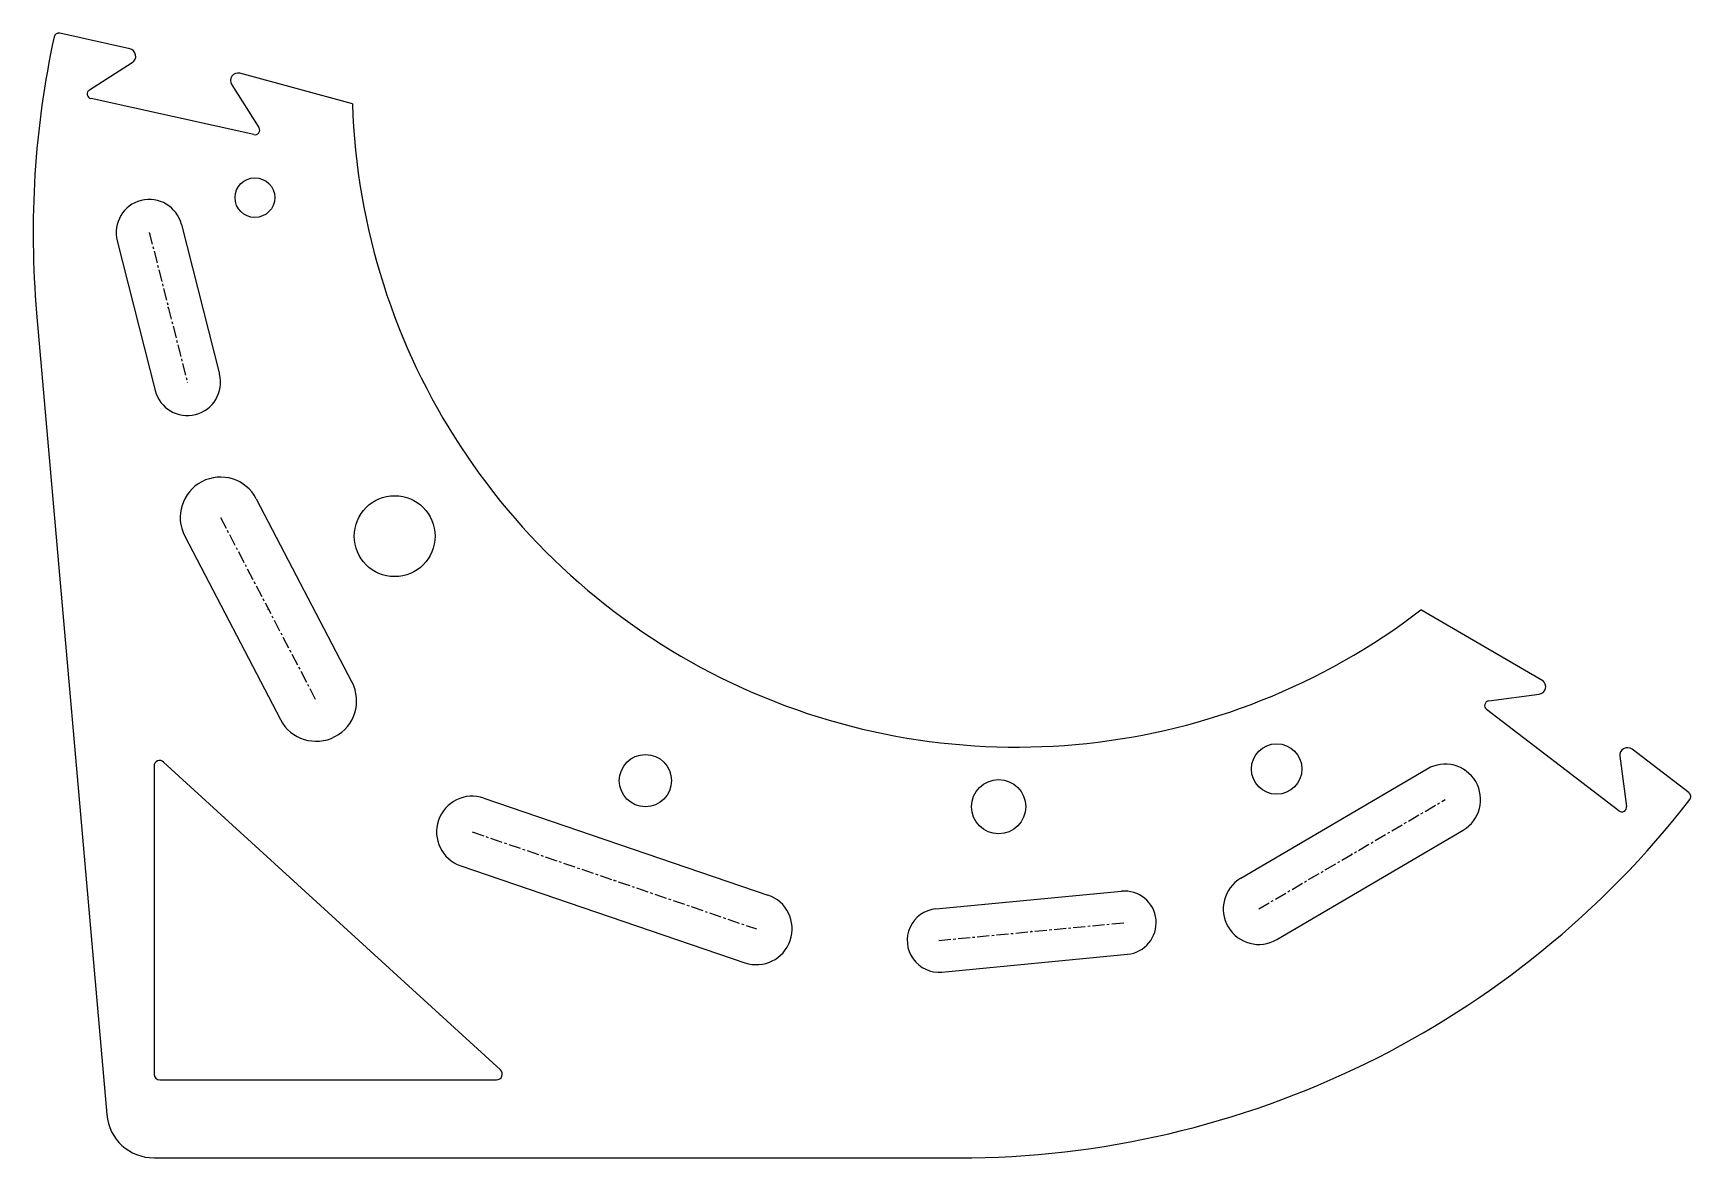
# Model space of a CAD drawing. Header units: millimetres. Extents: x 6 to 1752, y 5 to 1190.
import ezdxf

# ---------------------------------------------------------------- set-up
doc = ezdxf.new("R2010")
doc.units = ezdxf.units.MM
doc.header["$PDSIZE"] = -1
doc.linetypes.add('CENTERX2', pattern=[20.32, 12.7, -2.54, 2.54, -2.54])

msp = doc.modelspace()

# ---------------------------------------------------------------- linework, layer by layer
at = {"color": 7, "linetype": 'Continuous'}
for p, q in [((107.6, 1173.6), (33.7, 1190)), ((65, 1130.3), (110.1, 1159.1)), ((214.9, 1135.8), (243.6, 1090.7)), ((342.2, 1115.8), (223.4, 1147.9)), ((238.3, 1083.2), (66.7, 1121.2)), ((161.9, 988.6), (202, 830.7)), ((94.2, 971.4), (134.3, 813.5)), ((9.4, 895.1), (83.3, 50.7)), ((240.7, 699.4), (341.6, 506.2)), ((165.4, 660.1), (266.3, 466.9)), ((1596.2, 507.8), (1467.9, 582.4)), ((1539.4, 486.5), (1592.4, 493.5)), ((1676.5, 370.6), (1537, 477.6)), ((498.1, 97.6), (143.2, 422.1)), ((1677.5, 428.2), (1684.5, 375.2)), ((1750.3, 389.6), (1690.3, 435.6)), ((133.1, 417.7), (133.1, 93.2)), ((1278, 299.6), (1474.3, 414.8)), ((480.5, 384.2), (779.9, 281.9)), ((1315.9, 235.1), (1512.2, 350.3)), ((456.2, 312.8), (755.6, 210.6)), ((956.8, 267.3), (1152.3, 286.1)), ((963.1, 200.8), (1158.6, 219.5)), ((139.1, 87.2), (494, 87.2)), ((133.1, 5), (980.7, 5))]:
    msp.add_line(p, q, dxfattribs=at)
at = {"color": 7, "linetype": 'CENTERX2'}
for p, q in [((128.1, 980), (168.2, 822.1)), ((203.1, 679.8), (304, 486.5)), ((1297, 267.3), (1493.3, 382.5)), ((468.4, 348.5), (767.7, 246.3)), ((960, 234.1), (1155.5, 252.8))]:
    msp.add_line(p, q, dxfattribs=at)
at = {"color": 7, "linetype": 'Continuous'}
for centre, radius in [((239.4, 1016.8), 20.9), ((386.6, 660.1), 42.6), ((1315.9, 414.8), 26.6), ((650.8, 402.5), 27.5), ((1022.9, 375), 28.6)]:
    msp.add_circle(centre, radius, dxfattribs=at)
for centre, radius, start, end in [((32.7, 1185.1), 5, 77.4997, 167.7943), ((980.7, 980), 975, 167.7943, 185), ((105.8, 1165.8), 8, 302.4994, 77.5001), ((221.7, 1140.1), 8, 77.5007, 212.5), ((67.7, 1126.1), 5, 122.5011, 257.5), ((1041.8, 1137.8), 700, 181.8046, 307.4983), ((239.4, 1088.1), 5, 257.4993, 32.5), ((128.1, 980), 34.9, 14.2404, 194.2404), ((168.2, 822.1), 34.9, 194.2404, 14.2404), ((203.1, 679.8), 42.5, 27.5711, 207.5711), ((1591.3, 501.5), 8, 277.5005, 52.4994), ((304, 486.5), 42.5, 207.5711, 27.5711), ((1540, 481.6), 5, 97.5003, 232.5), ((1685.4, 429.2), 8, 52.4993, 187.5), ((139.1, 417.7), 6, 47.559, 180), ((1493.3, 382.5), 37.4, 300.4029, 120.4029), ((468.4, 348.5), 37.7, 71.1434, 251.1434), ((1747.2, 385.6), 5, 322.2068, 52.5), ((980.7, 980), 975, 270, 322.2061), ((1679.5, 374.5), 5, 232.4999, 7.5), ((1297, 267.3), 37.4, 120.4029, 300.4029), ((767.7, 246.3), 37.7, 251.1434, 71.1434), ((1155.5, 252.8), 33.4, 275.4707, 95.4707), ((960, 234.1), 33.4, 95.4707, 275.4707), ((139.1, 93.2), 6, 180, 270), ((494, 93.2), 6, 270, 47.559), ((133.1, 55), 50, 185.0001, 270)]:
    msp.add_arc(centre, radius, start, end, dxfattribs=at)
for p in [(148.1, 901.1), (253.5, 583.2), (1395.1, 324.9), (618, 297.4), (1057.7, 243.4)]:
    msp.add_point(p, dxfattribs=at)

doc.saveas('drawing.dxf')
